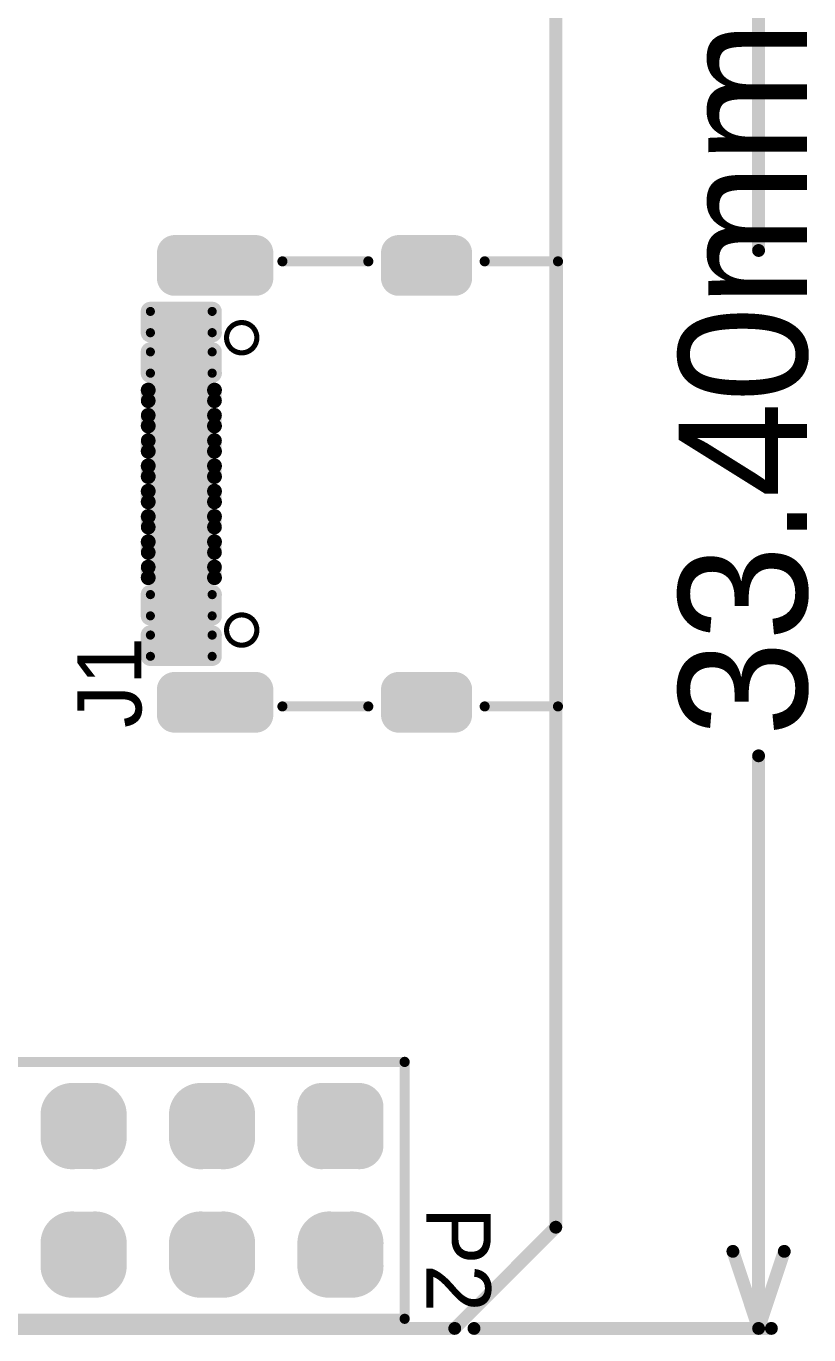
# Model space of a CAD drawing. Extents: x 4.92 to 7.06, y 1.62 to 3.45.
# Drawn here: x 6.455 to 7.065, y 1.688 to 2.706 of the extents above; entities that cross this region are included whole.
import ezdxf

# ---------------------------------------------------------------- set-up
doc = ezdxf.new("R2010")
doc.units = 0
doc.layers.get('0').update_dxf_attribs({"linetype": 'CONTINUOUS'})
for name, color, linetype in [('BOTTOMLAYER', 5, 'CONTINUOUS'), ('BOTTOMSOLDER', 6, 'CONTINUOUS'), ('KEEPOUTLAYER', 6, 'CONTINUOUS'), ('MECHANICAL15', 56, 'CONTINUOUS'), ('MULTILAYER', 9, 'CONTINUOUS'), ('TOPLAYER', 1, 'CONTINUOUS'), ('TOPOVERLAY', 2, 'CONTINUOUS'), ('TOPPASTE', 8, 'CONTINUOUS'), ('TOPSOLDER', 216, 'CONTINUOUS')]:
    doc.layers.add(name, color=color, linetype=linetype)

# ---------------------------------------------------------------- blocks, each defined once
blk = doc.blocks.new('HDR2X13_2')
at = {"layer": 'BOTTOMLAYER'}
for points, const_width in [([(-0.0192, 0.1089, 1), (0.0015, 0.1089, 1)], 0.0207), ([(-0.0015, 0.1089, 1), (0.0192, 0.1089, 1)], 0.0207), ([(0.0808, 0.1089, 1), (0.1015, 0.1089, 1)], 0.0207), ([(0.0985, 0.1089, 1), (0.1192, 0.1089, 1)], 0.0207), ([(0.1808, 0.1089, 1), (0.2015, 0.1089, 1)], 0.0207), ([(0.1985, 0.1089, 1), (0.2192, 0.1089, 1)], 0.0207), ([(-0.0192, 0.0911, 1), (0.0015, 0.0911, 1)], 0.0207), ([(-0.0015, 0.0911, 1), (0.0192, 0.0911, 1)], 0.0207), ([(0.0808, 0.0911, 1), (0.1015, 0.0911, 1)], 0.0207), ([(0.0985, 0.0911, 1), (0.1192, 0.0911, 1)], 0.0207), ([(0.1808, 0.0911, 1), (0.2015, 0.0911, 1)], 0.0207), ([(0.1985, 0.0911, 1), (0.2192, 0.0911, 1)], 0.0207), ([(-0.0221, 0.0148, 1), (-0.0074, 0.0148, 1)], 0.0148), ([(0.0074, 0.0148, 1), (0.0221, 0.0148, 1)], 0.0148), ([(0.0808, 0.0089, 1), (0.1015, 0.0089, 1)], 0.0207), ([(0.0985, 0.0089, 1), (0.1192, 0.0089, 1)], 0.0207), ([(0.1808, 0.0089, 1), (0.2015, 0.0089, 1)], 0.0207), ([(0.1985, 0.0089, 1), (0.2192, 0.0089, 1)], 0.0207), ([(0.0808, -0.0089, 1), (0.1015, -0.0089, 1)], 0.0207), ([(0.0985, -0.0089, 1), (0.1192, -0.0089, 1)], 0.0207), ([(0.1808, -0.0089, 1), (0.2015, -0.0089, 1)], 0.0207), ([(0.1985, -0.0089, 1), (0.2192, -0.0089, 1)], 0.0207), ([(-0.0221, -0.0148, 1), (-0.0074, -0.0148, 1)], 0.0148), ([(0.0074, -0.0148, 1), (0.0221, -0.0148, 1)], 0.0148)]:
    blk.add_lwpolyline(points, format="xyb", close=True, dxfattribs=dict(at, const_width=const_width))
for points in [[(-0.0089, 0.0705), (0.0089, 0.0705), (-0.0089, 0.1295), (0.0089, 0.1295)], [(0.0911, 0.0705), (0.1089, 0.0705), (0.0911, 0.1295), (0.1089, 0.1295)], [(0.1911, 0.0705), (0.2089, 0.0705), (0.1911, 0.1295), (0.2089, 0.1295)], [(-0.0295, 0.0911), (0.0295, 0.0911), (-0.0295, 0.1089), (0.0295, 0.1089)], [(0.0705, 0.0911), (0.1295, 0.0911), (0.0705, 0.1089), (0.1295, 0.1089)], [(0.1705, 0.0911), (0.2295, 0.0911), (0.1705, 0.1089), (0.2295, 0.1089)], [(-0.0148, -0.0295), (0.0148, -0.0295), (-0.0148, 0.0295), (0.0148, 0.0295)], [(0.0911, -0.0295), (0.1089, -0.0295), (0.0911, 0.0295), (0.1089, 0.0295)], [(0.1911, -0.0295), (0.2089, -0.0295), (0.1911, 0.0295), (0.2089, 0.0295)], [(-0.0295, -0.0148), (0.0295, -0.0148), (-0.0295, 0.0148), (0.0295, 0.0148)], [(0.0705, -0.0089), (0.1295, -0.0089), (0.0705, 0.0089), (0.1295, 0.0089)], [(0.1705, -0.0089), (0.2295, -0.0089), (0.1705, 0.0089), (0.2295, 0.0089)]]:
    blk.add_solid(points, dxfattribs=at)
at = {"layer": 'BOTTOMSOLDER'}
for points, const_width in [([(-0.0212, 0.1089, 1), (0.0035, 0.1089, 1)], 0.0247), ([(-0.0035, 0.1089, 1), (0.0212, 0.1089, 1)], 0.0247), ([(0.0788, 0.1089, 1), (0.1035, 0.1089, 1)], 0.0247), ([(0.0965, 0.1089, 1), (0.1212, 0.1089, 1)], 0.0247), ([(0.1788, 0.1089, 1), (0.2035, 0.1089, 1)], 0.0247), ([(0.1965, 0.1089, 1), (0.2212, 0.1089, 1)], 0.0247), ([(-0.0212, 0.0911, 1), (0.0035, 0.0911, 1)], 0.0247), ([(-0.0035, 0.0911, 1), (0.0212, 0.0911, 1)], 0.0247), ([(0.0788, 0.0911, 1), (0.1035, 0.0911, 1)], 0.0247), ([(0.0965, 0.0911, 1), (0.1212, 0.0911, 1)], 0.0247), ([(0.1788, 0.0911, 1), (0.2035, 0.0911, 1)], 0.0247), ([(0.1965, 0.0911, 1), (0.2212, 0.0911, 1)], 0.0247), ([(-0.0241, 0.0148, 1), (-0.0054, 0.0148, 1)], 0.0188), ([(0.0054, 0.0148, 1), (0.0241, 0.0148, 1)], 0.0188), ([(0.0788, 0.0089, 1), (0.1035, 0.0089, 1)], 0.0247), ([(0.0965, 0.0089, 1), (0.1212, 0.0089, 1)], 0.0247), ([(0.1788, 0.0089, 1), (0.2035, 0.0089, 1)], 0.0247), ([(0.1965, 0.0089, 1), (0.2212, 0.0089, 1)], 0.0247), ([(0.0788, -0.0089, 1), (0.1035, -0.0089, 1)], 0.0247), ([(0.0965, -0.0089, 1), (0.1212, -0.0089, 1)], 0.0247), ([(0.1788, -0.0089, 1), (0.2035, -0.0089, 1)], 0.0247), ([(0.1965, -0.0089, 1), (0.2212, -0.0089, 1)], 0.0247), ([(-0.0241, -0.0148, 1), (-0.0054, -0.0148, 1)], 0.0188), ([(0.0054, -0.0148, 1), (0.0241, -0.0148, 1)], 0.0188)]:
    blk.add_lwpolyline(points, format="xyb", close=True, dxfattribs=dict(at, const_width=const_width))
for points in [[(-0.0089, 0.0665), (0.0089, 0.0665), (-0.0089, 0.1335), (0.0089, 0.1335)], [(0.0911, 0.0665), (0.1089, 0.0665), (0.0911, 0.1335), (0.1089, 0.1335)], [(0.1911, 0.0665), (0.2089, 0.0665), (0.1911, 0.1335), (0.2089, 0.1335)], [(-0.0335, 0.0911), (0.0335, 0.0911), (-0.0335, 0.1089), (0.0335, 0.1089)], [(0.0665, 0.0911), (0.1335, 0.0911), (0.0665, 0.1089), (0.1335, 0.1089)], [(0.1665, 0.0911), (0.2335, 0.0911), (0.1665, 0.1089), (0.2335, 0.1089)], [(-0.0148, -0.0335), (0.0148, -0.0335), (-0.0148, 0.0335), (0.0148, 0.0335)], [(0.0911, -0.0335), (0.1089, -0.0335), (0.0911, 0.0335), (0.1089, 0.0335)], [(0.1911, -0.0335), (0.2089, -0.0335), (0.1911, 0.0335), (0.2089, 0.0335)], [(-0.0335, -0.0148), (0.0335, -0.0148), (-0.0335, 0.0148), (0.0335, 0.0148)], [(0.0665, -0.0089), (0.1335, -0.0089), (0.0665, 0.0089), (0.1335, 0.0089)], [(0.1665, -0.0089), (0.2335, -0.0089), (0.1665, 0.0089), (0.2335, 0.0089)]]:
    blk.add_solid(points, dxfattribs=at)
at = {"layer": 'MULTILAYER'}
for points, const_width in [([(-0.0192, 0.1089, 1), (0.0015, 0.1089, 1)], 0.0207), ([(-0.0015, 0.1089, 1), (0.0192, 0.1089, 1)], 0.0207), ([(0.0808, 0.1089, 1), (0.1015, 0.1089, 1)], 0.0207), ([(0.0985, 0.1089, 1), (0.1192, 0.1089, 1)], 0.0207), ([(0.1808, 0.1089, 1), (0.2015, 0.1089, 1)], 0.0207), ([(0.1985, 0.1089, 1), (0.2192, 0.1089, 1)], 0.0207), ([(-0.0192, 0.0911, 1), (0.0015, 0.0911, 1)], 0.0207), ([(-0.0015, 0.0911, 1), (0.0192, 0.0911, 1)], 0.0207), ([(0.0808, 0.0911, 1), (0.1015, 0.0911, 1)], 0.0207), ([(0.0985, 0.0911, 1), (0.1192, 0.0911, 1)], 0.0207), ([(0.1808, 0.0911, 1), (0.2015, 0.0911, 1)], 0.0207), ([(0.1985, 0.0911, 1), (0.2192, 0.0911, 1)], 0.0207), ([(-0.0221, 0.0148, 1), (-0.0074, 0.0148, 1)], 0.0148), ([(0.0074, 0.0148, 1), (0.0221, 0.0148, 1)], 0.0148), ([(0.0808, 0.0089, 1), (0.1015, 0.0089, 1)], 0.0207), ([(0.0985, 0.0089, 1), (0.1192, 0.0089, 1)], 0.0207), ([(0.1808, 0.0089, 1), (0.2015, 0.0089, 1)], 0.0207), ([(0.1985, 0.0089, 1), (0.2192, 0.0089, 1)], 0.0207), ([(0.0808, -0.0089, 1), (0.1015, -0.0089, 1)], 0.0207), ([(0.0985, -0.0089, 1), (0.1192, -0.0089, 1)], 0.0207), ([(0.1808, -0.0089, 1), (0.2015, -0.0089, 1)], 0.0207), ([(0.1985, -0.0089, 1), (0.2192, -0.0089, 1)], 0.0207), ([(-0.0221, -0.0148, 1), (-0.0074, -0.0148, 1)], 0.0148), ([(0.0074, -0.0148, 1), (0.0221, -0.0148, 1)], 0.0148)]:
    blk.add_lwpolyline(points, format="xyb", close=True, dxfattribs=dict(at, const_width=const_width))
for points in [[(-0.0089, 0.0705), (0.0089, 0.0705), (-0.0089, 0.1295), (0.0089, 0.1295)], [(0.0911, 0.0705), (0.1089, 0.0705), (0.0911, 0.1295), (0.1089, 0.1295)], [(0.1911, 0.0705), (0.2089, 0.0705), (0.1911, 0.1295), (0.2089, 0.1295)], [(-0.0295, 0.0911), (0.0295, 0.0911), (-0.0295, 0.1089), (0.0295, 0.1089)], [(0.0705, 0.0911), (0.1295, 0.0911), (0.0705, 0.1089), (0.1295, 0.1089)], [(0.1705, 0.0911), (0.2295, 0.0911), (0.1705, 0.1089), (0.2295, 0.1089)], [(-0.0148, -0.0295), (0.0148, -0.0295), (-0.0148, 0.0295), (0.0148, 0.0295)], [(0.0911, -0.0295), (0.1089, -0.0295), (0.0911, 0.0295), (0.1089, 0.0295)], [(0.1911, -0.0295), (0.2089, -0.0295), (0.1911, 0.0295), (0.2089, 0.0295)], [(-0.0295, -0.0148), (0.0295, -0.0148), (-0.0295, 0.0148), (0.0295, 0.0148)], [(0.0705, -0.0089), (0.1295, -0.0089), (0.0705, 0.0089), (0.1295, 0.0089)], [(0.1705, -0.0089), (0.2295, -0.0089), (0.1705, 0.0089), (0.2295, 0.0089)]]:
    blk.add_solid(points, dxfattribs=at)
at = {"layer": 'TOPLAYER'}
for points, const_width in [([(-0.0192, 0.1089, 1), (0.0015, 0.1089, 1)], 0.0207), ([(-0.0015, 0.1089, 1), (0.0192, 0.1089, 1)], 0.0207), ([(0.0808, 0.1089, 1), (0.1015, 0.1089, 1)], 0.0207), ([(0.0985, 0.1089, 1), (0.1192, 0.1089, 1)], 0.0207), ([(0.1808, 0.1089, 1), (0.2015, 0.1089, 1)], 0.0207), ([(0.1985, 0.1089, 1), (0.2192, 0.1089, 1)], 0.0207), ([(-0.0192, 0.0911, 1), (0.0015, 0.0911, 1)], 0.0207), ([(-0.0015, 0.0911, 1), (0.0192, 0.0911, 1)], 0.0207), ([(0.0808, 0.0911, 1), (0.1015, 0.0911, 1)], 0.0207), ([(0.0985, 0.0911, 1), (0.1192, 0.0911, 1)], 0.0207), ([(0.1808, 0.0911, 1), (0.2015, 0.0911, 1)], 0.0207), ([(0.1985, 0.0911, 1), (0.2192, 0.0911, 1)], 0.0207), ([(-0.0221, 0.0148, 1), (-0.0074, 0.0148, 1)], 0.0148), ([(0.0074, 0.0148, 1), (0.0221, 0.0148, 1)], 0.0148), ([(0.0808, 0.0089, 1), (0.1015, 0.0089, 1)], 0.0207), ([(0.0985, 0.0089, 1), (0.1192, 0.0089, 1)], 0.0207), ([(0.1808, 0.0089, 1), (0.2015, 0.0089, 1)], 0.0207), ([(0.1985, 0.0089, 1), (0.2192, 0.0089, 1)], 0.0207), ([(0.0808, -0.0089, 1), (0.1015, -0.0089, 1)], 0.0207), ([(0.0985, -0.0089, 1), (0.1192, -0.0089, 1)], 0.0207), ([(0.1808, -0.0089, 1), (0.2015, -0.0089, 1)], 0.0207), ([(0.1985, -0.0089, 1), (0.2192, -0.0089, 1)], 0.0207), ([(-0.0221, -0.0148, 1), (-0.0074, -0.0148, 1)], 0.0148), ([(0.0074, -0.0148, 1), (0.0221, -0.0148, 1)], 0.0148)]:
    blk.add_lwpolyline(points, format="xyb", close=True, dxfattribs=dict(at, const_width=const_width))
for points in [[(-0.0089, 0.0705), (0.0089, 0.0705), (-0.0089, 0.1295), (0.0089, 0.1295)], [(0.0911, 0.0705), (0.1089, 0.0705), (0.0911, 0.1295), (0.1089, 0.1295)], [(0.1911, 0.0705), (0.2089, 0.0705), (0.1911, 0.1295), (0.2089, 0.1295)], [(-0.0295, 0.0911), (0.0295, 0.0911), (-0.0295, 0.1089), (0.0295, 0.1089)], [(0.0705, 0.0911), (0.1295, 0.0911), (0.0705, 0.1089), (0.1295, 0.1089)], [(0.1705, 0.0911), (0.2295, 0.0911), (0.1705, 0.1089), (0.2295, 0.1089)], [(-0.0148, -0.0295), (0.0148, -0.0295), (-0.0148, 0.0295), (0.0148, 0.0295)], [(0.0911, -0.0295), (0.1089, -0.0295), (0.0911, 0.0295), (0.1089, 0.0295)], [(0.1911, -0.0295), (0.2089, -0.0295), (0.1911, 0.0295), (0.2089, 0.0295)], [(-0.0295, -0.0148), (0.0295, -0.0148), (-0.0295, 0.0148), (0.0295, 0.0148)], [(0.0705, -0.0089), (0.1295, -0.0089), (0.0705, 0.0089), (0.1295, 0.0089)], [(0.1705, -0.0089), (0.2295, -0.0089), (0.1705, 0.0089), (0.2295, 0.0089)]]:
    blk.add_solid(points, dxfattribs=at)
at = {"layer": 'TOPOVERLAY', "const_width": 0.00787}
for points in [[(-0.05, 0.15), (-0.05, -0.05)], [(1.25, 0.15), (-0.05, 0.15)], [(1.25, -0.05), (-0.05, -0.05)]]:
    blk.add_lwpolyline(points, dxfattribs=at)
at = {"layer": 'TOPOVERLAY', "const_width": 0.00394}
for points in [[(-0.052, 0.15, 1), (-0.048, 0.15, 1)], [(-0.052, 0.15, 1), (-0.048, 0.15, 1)], [(-0.052, -0.05, 1), (-0.048, -0.05, 1)], [(-0.052, -0.05, 1), (-0.048, -0.05, 1)]]:
    blk.add_lwpolyline(points, format="xyb", close=True, dxfattribs=at)
at = {"layer": 'TOPSOLDER'}
for points, const_width in [([(-0.0212, 0.1089, 1), (0.0035, 0.1089, 1)], 0.0247), ([(-0.0035, 0.1089, 1), (0.0212, 0.1089, 1)], 0.0247), ([(0.0788, 0.1089, 1), (0.1035, 0.1089, 1)], 0.0247), ([(0.0965, 0.1089, 1), (0.1212, 0.1089, 1)], 0.0247), ([(0.1788, 0.1089, 1), (0.2035, 0.1089, 1)], 0.0247), ([(0.1965, 0.1089, 1), (0.2212, 0.1089, 1)], 0.0247), ([(-0.0212, 0.0911, 1), (0.0035, 0.0911, 1)], 0.0247), ([(-0.0035, 0.0911, 1), (0.0212, 0.0911, 1)], 0.0247), ([(0.0788, 0.0911, 1), (0.1035, 0.0911, 1)], 0.0247), ([(0.0965, 0.0911, 1), (0.1212, 0.0911, 1)], 0.0247), ([(0.1788, 0.0911, 1), (0.2035, 0.0911, 1)], 0.0247), ([(0.1965, 0.0911, 1), (0.2212, 0.0911, 1)], 0.0247), ([(-0.0241, 0.0148, 1), (-0.0054, 0.0148, 1)], 0.0188), ([(0.0054, 0.0148, 1), (0.0241, 0.0148, 1)], 0.0188), ([(0.0788, 0.0089, 1), (0.1035, 0.0089, 1)], 0.0247), ([(0.0965, 0.0089, 1), (0.1212, 0.0089, 1)], 0.0247), ([(0.1788, 0.0089, 1), (0.2035, 0.0089, 1)], 0.0247), ([(0.1965, 0.0089, 1), (0.2212, 0.0089, 1)], 0.0247), ([(0.0788, -0.0089, 1), (0.1035, -0.0089, 1)], 0.0247), ([(0.0965, -0.0089, 1), (0.1212, -0.0089, 1)], 0.0247), ([(0.1788, -0.0089, 1), (0.2035, -0.0089, 1)], 0.0247), ([(0.1965, -0.0089, 1), (0.2212, -0.0089, 1)], 0.0247), ([(-0.0241, -0.0148, 1), (-0.0054, -0.0148, 1)], 0.0188), ([(0.0054, -0.0148, 1), (0.0241, -0.0148, 1)], 0.0188)]:
    blk.add_lwpolyline(points, format="xyb", close=True, dxfattribs=dict(at, const_width=const_width))
for points in [[(-0.0089, 0.0665), (0.0089, 0.0665), (-0.0089, 0.1335), (0.0089, 0.1335)], [(0.0911, 0.0665), (0.1089, 0.0665), (0.0911, 0.1335), (0.1089, 0.1335)], [(0.1911, 0.0665), (0.2089, 0.0665), (0.1911, 0.1335), (0.2089, 0.1335)], [(-0.0335, 0.0911), (0.0335, 0.0911), (-0.0335, 0.1089), (0.0335, 0.1089)], [(0.0665, 0.0911), (0.1335, 0.0911), (0.0665, 0.1089), (0.1335, 0.1089)], [(0.1665, 0.0911), (0.2335, 0.0911), (0.1665, 0.1089), (0.2335, 0.1089)], [(-0.0148, -0.0335), (0.0148, -0.0335), (-0.0148, 0.0335), (0.0148, 0.0335)], [(0.0911, -0.0335), (0.1089, -0.0335), (0.0911, 0.0335), (0.1089, 0.0335)], [(0.1911, -0.0335), (0.2089, -0.0335), (0.1911, 0.0335), (0.2089, 0.0335)], [(-0.0335, -0.0148), (0.0335, -0.0148), (-0.0335, 0.0148), (0.0335, 0.0148)], [(0.0665, -0.0089), (0.1335, -0.0089), (0.0665, 0.0089), (0.1335, 0.0089)], [(0.1665, -0.0089), (0.2335, -0.0089), (0.1665, 0.0089), (0.2335, 0.0089)]]:
    blk.add_solid(points, dxfattribs=at)
blk = doc.blocks.new('TYPE_CF_16P_RAT_L7_5W_4')
at = {"layer": 'BOTTOMLAYER', "const_width": 0.00984}
for points in [[(-0.1848, 0.0091, 1), (-0.175, 0.0091, 1)], [(-0.1652, 0.0091, 1), (-0.1553, 0.0091, 1)], [(0.1553, 0.0091, 1), (0.1652, 0.0091, 1)], [(0.175, 0.0091, 1), (0.1848, 0.0091, 1)], [(-0.1848, -0.0539, 1), (-0.175, -0.0539, 1)], [(-0.1652, -0.0539, 1), (-0.1553, -0.0539, 1)], [(0.1553, -0.0539, 1), (0.1652, -0.0539, 1)], [(0.175, -0.0539, 1), (0.1848, -0.0539, 1)], [(-0.1848, -0.1654, 1), (-0.175, -0.1654, 1)], [(-0.1652, -0.1654, 1), (-0.1553, -0.1654, 1)], [(0.1553, -0.1654, 1), (0.1652, -0.1654, 1)], [(0.175, -0.1654, 1), (0.1848, -0.1654, 1)], [(-0.1848, -0.2087, 1), (-0.175, -0.2087, 1)], [(-0.1652, -0.2087, 1), (-0.1553, -0.2087, 1)], [(0.1553, -0.2087, 1), (0.1652, -0.2087, 1)], [(0.175, -0.2087, 1), (0.1848, -0.2087, 1)]]:
    blk.add_lwpolyline(points, format="xyb", close=True, dxfattribs=at)
at = {"layer": 'BOTTOMLAYER'}
for points in [[(-0.1602, -0.0638), (-0.1602, 0.0189), (-0.1799, -0.0638), (-0.1799, 0.0189)], [(0.1799, -0.0638), (0.1799, 0.0189), (0.1602, -0.0638), (0.1602, 0.0189)], [(-0.1504, -0.0539), (-0.1504, 0.0091), (-0.1898, -0.0539), (-0.1898, 0.0091)], [(0.1898, -0.0539), (0.1898, 0.0091), (0.1504, -0.0539), (0.1504, 0.0091)], [(-0.1602, -0.2185), (-0.1602, -0.1555), (-0.1799, -0.2185), (-0.1799, -0.1555)], [(0.1799, -0.2185), (0.1799, -0.1555), (0.1602, -0.2185), (0.1602, -0.1555)], [(-0.1504, -0.2087), (-0.1504, -0.1654), (-0.1898, -0.2087), (-0.1898, -0.1654)], [(0.1898, -0.2087), (0.1898, -0.1654), (0.1504, -0.2087), (0.1504, -0.1654)]]:
    blk.add_solid(points, dxfattribs=at)
at = {"layer": 'BOTTOMSOLDER', "const_width": 0.0138}
for points in [[(-0.1868, 0.0091, 1), (-0.173, 0.0091, 1)], [(-0.1672, 0.0091, 1), (-0.1533, 0.0091, 1)], [(0.1533, 0.0091, 1), (0.1672, 0.0091, 1)], [(0.173, 0.0091, 1), (0.1868, 0.0091, 1)], [(-0.1868, -0.0539, 1), (-0.173, -0.0539, 1)], [(-0.1672, -0.0539, 1), (-0.1533, -0.0539, 1)], [(0.1533, -0.0539, 1), (0.1672, -0.0539, 1)], [(0.173, -0.0539, 1), (0.1868, -0.0539, 1)], [(-0.1868, -0.1654, 1), (-0.173, -0.1654, 1)], [(-0.1672, -0.1654, 1), (-0.1533, -0.1654, 1)], [(0.1533, -0.1654, 1), (0.1672, -0.1654, 1)], [(0.173, -0.1654, 1), (0.1868, -0.1654, 1)], [(-0.1868, -0.2087, 1), (-0.173, -0.2087, 1)], [(-0.1672, -0.2087, 1), (-0.1533, -0.2087, 1)], [(0.1533, -0.2087, 1), (0.1672, -0.2087, 1)], [(0.173, -0.2087, 1), (0.1868, -0.2087, 1)]]:
    blk.add_lwpolyline(points, format="xyb", close=True, dxfattribs=at)
at = {"layer": 'BOTTOMSOLDER'}
for points in [[(-0.1602, -0.0678), (-0.1602, 0.0229), (-0.1799, -0.0678), (-0.1799, 0.0229)], [(0.1799, -0.0678), (0.1799, 0.0229), (0.1602, -0.0678), (0.1602, 0.0229)], [(-0.1464, -0.0539), (-0.1464, 0.0091), (-0.1938, -0.0539), (-0.1938, 0.0091)], [(0.1938, -0.0539), (0.1938, 0.0091), (0.1464, -0.0539), (0.1464, 0.0091)], [(-0.1602, -0.2225), (-0.1602, -0.1515), (-0.1799, -0.2225), (-0.1799, -0.1515)], [(0.1799, -0.2225), (0.1799, -0.1515), (0.1602, -0.2225), (0.1602, -0.1515)], [(-0.1464, -0.2087), (-0.1464, -0.1654), (-0.1938, -0.2087), (-0.1938, -0.1654)], [(0.1938, -0.2087), (0.1938, -0.1654), (0.1464, -0.2087), (0.1464, -0.1654)]]:
    blk.add_solid(points, dxfattribs=at)
at = {"layer": 'KEEPOUTLAYER'}
for points, const_width in [([(-0.102, -0.0431, 1), (-0.1256, -0.0431, 1)], 0.004), ([(0.1256, -0.0431, 1), (0.102, -0.0431, 1)], 0.004), ([(-0.1266, -0.0431, 1), (-0.1246, -0.0431, 1)], 0.002), ([(-0.103, -0.0431, 1), (-0.101, -0.0431, 1)], 0.002), ([(0.101, -0.0431, 1), (0.103, -0.0431, 1)], 0.002), ([(0.1246, -0.0431, 1), (0.1266, -0.0431, 1)], 0.002)]:
    blk.add_lwpolyline(points, format="xyb", close=True, dxfattribs=dict(at, const_width=const_width))
at = {"layer": 'MULTILAYER', "const_width": 0.00984}
for points in [[(-0.1848, 0.0091, 1), (-0.175, 0.0091, 1)], [(-0.1652, 0.0091, 1), (-0.1553, 0.0091, 1)], [(0.1553, 0.0091, 1), (0.1652, 0.0091, 1)], [(0.175, 0.0091, 1), (0.1848, 0.0091, 1)], [(-0.1848, -0.0539, 1), (-0.175, -0.0539, 1)], [(-0.1652, -0.0539, 1), (-0.1553, -0.0539, 1)], [(0.1553, -0.0539, 1), (0.1652, -0.0539, 1)], [(0.175, -0.0539, 1), (0.1848, -0.0539, 1)], [(-0.1848, -0.1654, 1), (-0.175, -0.1654, 1)], [(-0.1652, -0.1654, 1), (-0.1553, -0.1654, 1)], [(0.1553, -0.1654, 1), (0.1652, -0.1654, 1)], [(0.175, -0.1654, 1), (0.1848, -0.1654, 1)], [(-0.1848, -0.2087, 1), (-0.175, -0.2087, 1)], [(-0.1652, -0.2087, 1), (-0.1553, -0.2087, 1)], [(0.1553, -0.2087, 1), (0.1652, -0.2087, 1)], [(0.175, -0.2087, 1), (0.1848, -0.2087, 1)]]:
    blk.add_lwpolyline(points, format="xyb", close=True, dxfattribs=at)
at = {"layer": 'MULTILAYER'}
for points in [[(-0.1602, -0.0638), (-0.1602, 0.0189), (-0.1799, -0.0638), (-0.1799, 0.0189)], [(0.1799, -0.0638), (0.1799, 0.0189), (0.1602, -0.0638), (0.1602, 0.0189)], [(-0.1504, -0.0539), (-0.1504, 0.0091), (-0.1898, -0.0539), (-0.1898, 0.0091)], [(0.1898, -0.0539), (0.1898, 0.0091), (0.1504, -0.0539), (0.1504, 0.0091)], [(-0.1602, -0.2185), (-0.1602, -0.1555), (-0.1799, -0.2185), (-0.1799, -0.1555)], [(0.1799, -0.2185), (0.1799, -0.1555), (0.1602, -0.2185), (0.1602, -0.1555)], [(-0.1504, -0.2087), (-0.1504, -0.1654), (-0.1898, -0.2087), (-0.1898, -0.1654)], [(0.1898, -0.2087), (0.1898, -0.1654), (0.1504, -0.2087), (0.1504, -0.1654)]]:
    blk.add_solid(points, dxfattribs=at)
at = {"layer": 'TOPLAYER'}
for points, const_width in [([(-0.136, 0.028, 1), (-0.1325, 0.028, 1)], 0.00354), ([(-0.1195, 0.028, 1), (-0.1159, 0.028, 1)], 0.00354), ([(-0.1045, 0.028, 1), (-0.101, 0.028, 1)], 0.00354), ([(-0.088, 0.028, 1), (-0.0844, 0.028, 1)], 0.00354), ([(-0.0739, 0.0297, 1), (-0.0721, 0.0297, 1)], 0.00177), ([(-0.0656, 0.0297, 1), (-0.0639, 0.0297, 1)], 0.00177), ([(-0.0542, 0.0297, 1), (-0.0525, 0.0297, 1)], 0.00177), ([(-0.046, 0.0297, 1), (-0.0442, 0.0297, 1)], 0.00177), ([(-0.0345, 0.0297, 1), (-0.0328, 0.0297, 1)], 0.00177), ([(-0.0263, 0.0297, 1), (-0.0245, 0.0297, 1)], 0.00177), ([(-0.0149, 0.0297, 1), (-0.0131, 0.0297, 1)], 0.00177), ([(-0.0066, 0.0297, 1), (-0.0048, 0.0297, 1)], 0.00177), ([(0.0048, 0.0297, 1), (0.0066, 0.0297, 1)], 0.00177), ([(0.0131, 0.0297, 1), (0.0149, 0.0297, 1)], 0.00177), ([(0.0245, 0.0297, 1), (0.0263, 0.0297, 1)], 0.00177), ([(0.0328, 0.0297, 1), (0.0345, 0.0297, 1)], 0.00177), ([(0.0442, 0.0297, 1), (0.046, 0.0297, 1)], 0.00177), ([(0.0525, 0.0297, 1), (0.0542, 0.0297, 1)], 0.00177), ([(0.0639, 0.0297, 1), (0.0656, 0.0297, 1)], 0.00177), ([(0.0721, 0.0297, 1), (0.0739, 0.0297, 1)], 0.00177), ([(0.0844, 0.028, 1), (0.088, 0.028, 1)], 0.00354), ([(0.101, 0.028, 1), (0.1045, 0.028, 1)], 0.00354), ([(0.1159, 0.028, 1), (0.1195, 0.028, 1)], 0.00354), ([(0.1325, 0.028, 1), (0.136, 0.028, 1)], 0.00354), ([(-0.1848, 0.0091, 1), (-0.175, 0.0091, 1)], 0.00984), ([(-0.1652, 0.0091, 1), (-0.1553, 0.0091, 1)], 0.00984), ([(0.1553, 0.0091, 1), (0.1652, 0.0091, 1)], 0.00984), ([(0.175, 0.0091, 1), (0.1848, 0.0091, 1)], 0.00984), ([(-0.136, -0.0201, 1), (-0.1325, -0.0201, 1)], 0.00354), ([(-0.1195, -0.0201, 1), (-0.1159, -0.0201, 1)], 0.00354), ([(-0.1045, -0.0201, 1), (-0.101, -0.0201, 1)], 0.00354), ([(-0.088, -0.0201, 1), (-0.0844, -0.0201, 1)], 0.00354), ([(-0.0739, -0.0219, 1), (-0.0721, -0.0219, 1)], 0.00177), ([(-0.0656, -0.0219, 1), (-0.0639, -0.0219, 1)], 0.00177), ([(-0.0542, -0.0219, 1), (-0.0525, -0.0219, 1)], 0.00177), ([(-0.046, -0.0219, 1), (-0.0442, -0.0219, 1)], 0.00177), ([(-0.0345, -0.0219, 1), (-0.0328, -0.0219, 1)], 0.00177), ([(-0.0263, -0.0219, 1), (-0.0245, -0.0219, 1)], 0.00177), ([(-0.0149, -0.0219, 1), (-0.0131, -0.0219, 1)], 0.00177), ([(-0.0066, -0.0219, 1), (-0.0048, -0.0219, 1)], 0.00177), ([(0.0048, -0.0219, 1), (0.0066, -0.0219, 1)], 0.00177), ([(0.0131, -0.0219, 1), (0.0149, -0.0219, 1)], 0.00177), ([(0.0245, -0.0219, 1), (0.0263, -0.0219, 1)], 0.00177), ([(0.0328, -0.0219, 1), (0.0345, -0.0219, 1)], 0.00177), ([(0.0442, -0.0219, 1), (0.046, -0.0219, 1)], 0.00177), ([(0.0525, -0.0219, 1), (0.0542, -0.0219, 1)], 0.00177), ([(0.0639, -0.0219, 1), (0.0656, -0.0219, 1)], 0.00177), ([(0.0721, -0.0219, 1), (0.0739, -0.0219, 1)], 0.00177), ([(0.0844, -0.0201, 1), (0.088, -0.0201, 1)], 0.00354), ([(0.101, -0.0201, 1), (0.1045, -0.0201, 1)], 0.00354), ([(0.1159, -0.0201, 1), (0.1195, -0.0201, 1)], 0.00354), ([(0.1325, -0.0201, 1), (0.136, -0.0201, 1)], 0.00354), ([(-0.1848, -0.0539, 1), (-0.175, -0.0539, 1)], 0.00984), ([(-0.1652, -0.0539, 1), (-0.1553, -0.0539, 1)], 0.00984), ([(0.1553, -0.0539, 1), (0.1652, -0.0539, 1)], 0.00984), ([(0.175, -0.0539, 1), (0.1848, -0.0539, 1)], 0.00984), ([(-0.1848, -0.1654, 1), (-0.175, -0.1654, 1)], 0.00984), ([(-0.1652, -0.1654, 1), (-0.1553, -0.1654, 1)], 0.00984), ([(0.1553, -0.1654, 1), (0.1652, -0.1654, 1)], 0.00984), ([(0.175, -0.1654, 1), (0.1848, -0.1654, 1)], 0.00984), ([(-0.1848, -0.2087, 1), (-0.175, -0.2087, 1)], 0.00984), ([(-0.1652, -0.2087, 1), (-0.1553, -0.2087, 1)], 0.00984), ([(0.1553, -0.2087, 1), (0.1652, -0.2087, 1)], 0.00984), ([(0.175, -0.2087, 1), (0.1848, -0.2087, 1)], 0.00984)]:
    blk.add_lwpolyline(points, format="xyb", close=True, dxfattribs=dict(at, const_width=const_width))
for points in [[(-0.1343, -0.0236), (-0.1177, -0.0236), (-0.1343, 0.0315), (-0.1177, 0.0315)], [(-0.1028, -0.0236), (-0.0862, -0.0236), (-0.1028, 0.0315), (-0.0862, 0.0315)], [(-0.0648, 0.0315), (-0.073, 0.0315), (-0.0648, -0.0236), (-0.073, -0.0236)], [(-0.0451, 0.0315), (-0.0533, 0.0315), (-0.0451, -0.0236), (-0.0533, -0.0236)], [(-0.0254, 0.0315), (-0.0337, 0.0315), (-0.0254, -0.0236), (-0.0337, -0.0236)], [(-0.014, -0.0236), (-0.0057, -0.0236), (-0.014, 0.0315), (-0.0057, 0.0315)], [(0.0057, -0.0236), (0.014, -0.0236), (0.0057, 0.0315), (0.014, 0.0315)], [(0.0254, -0.0236), (0.0337, -0.0236), (0.0254, 0.0315), (0.0337, 0.0315)], [(0.0451, -0.0236), (0.0533, -0.0236), (0.0451, 0.0315), (0.0533, 0.0315)], [(0.0648, -0.0236), (0.073, -0.0236), (0.0648, 0.0315), (0.073, 0.0315)], [(0.1028, 0.0315), (0.0862, 0.0315), (0.1028, -0.0236), (0.0862, -0.0236)], [(0.1343, 0.0315), (0.1177, 0.0315), (0.1343, -0.0236), (0.1177, -0.0236)], [(-0.1378, -0.0201), (-0.1142, -0.0201), (-0.1378, 0.028), (-0.1142, 0.028)], [(-0.1063, -0.0201), (-0.0827, -0.0201), (-0.1063, 0.028), (-0.0827, 0.028)], [(-0.063, 0.0297), (-0.0748, 0.0297), (-0.063, -0.0219), (-0.0748, -0.0219)], [(-0.0433, 0.0297), (-0.0551, 0.0297), (-0.0433, -0.0219), (-0.0551, -0.0219)], [(-0.0236, 0.0297), (-0.0354, 0.0297), (-0.0236, -0.0219), (-0.0354, -0.0219)], [(-0.0157, -0.0219), (-0.0039, -0.0219), (-0.0157, 0.0297), (-0.0039, 0.0297)], [(0.0039, -0.0219), (0.0157, -0.0219), (0.0039, 0.0297), (0.0157, 0.0297)], [(0.0236, -0.0219), (0.0354, -0.0219), (0.0236, 0.0297), (0.0354, 0.0297)], [(0.0433, -0.0219), (0.0551, -0.0219), (0.0433, 0.0297), (0.0551, 0.0297)], [(0.063, -0.0219), (0.0748, -0.0219), (0.063, 0.0297), (0.0748, 0.0297)], [(0.1063, 0.028), (0.0827, 0.028), (0.1063, -0.0201), (0.0827, -0.0201)], [(0.1378, 0.028), (0.1142, 0.028), (0.1378, -0.0201), (0.1142, -0.0201)], [(-0.1602, -0.0638), (-0.1602, 0.0189), (-0.1799, -0.0638), (-0.1799, 0.0189)], [(0.1799, -0.0638), (0.1799, 0.0189), (0.1602, -0.0638), (0.1602, 0.0189)], [(-0.1504, -0.0539), (-0.1504, 0.0091), (-0.1898, -0.0539), (-0.1898, 0.0091)], [(0.1898, -0.0539), (0.1898, 0.0091), (0.1504, -0.0539), (0.1504, 0.0091)], [(-0.1602, -0.2185), (-0.1602, -0.1555), (-0.1799, -0.2185), (-0.1799, -0.1555)], [(0.1799, -0.2185), (0.1799, -0.1555), (0.1602, -0.2185), (0.1602, -0.1555)], [(-0.1504, -0.2087), (-0.1504, -0.1654), (-0.1898, -0.2087), (-0.1898, -0.1654)], [(0.1898, -0.2087), (0.1898, -0.1654), (0.1504, -0.2087), (0.1504, -0.1654)]]:
    blk.add_solid(points, dxfattribs=at)
at = {"layer": 'TOPOVERLAY', "const_width": 0.00787}
for points in [[(-0.1732, -0.0748), (-0.1732, -0.1417)], [(0.1732, -0.0748), (0.1732, -0.1417)], [(-0.1732, -0.2323), (-0.1732, -0.2894)], [(0.1732, -0.2323), (0.1732, -0.2894)], [(-0.1732, -0.2894), (0.1732, -0.2894)]]:
    blk.add_lwpolyline(points, dxfattribs=at)
at = {"layer": 'TOPOVERLAY', "const_width": 0.00394}
for points in [[(-0.1752, -0.0748, 1), (-0.1713, -0.0748, 1)], [(0.1713, -0.0748, 1), (0.1752, -0.0748, 1)], [(-0.1752, -0.1417, 1), (-0.1713, -0.1417, 1)], [(0.1713, -0.1417, 1), (0.1752, -0.1417, 1)], [(-0.1752, -0.2323, 1), (-0.1713, -0.2323, 1)], [(0.1713, -0.2323, 1), (0.1752, -0.2323, 1)], [(-0.1752, -0.2894, 1), (-0.1713, -0.2894, 1)], [(-0.1752, -0.2894, 1), (-0.1713, -0.2894, 1)], [(0.1713, -0.2894, 1), (0.1752, -0.2894, 1)], [(0.1713, -0.2894, 1), (0.1752, -0.2894, 1)]]:
    blk.add_lwpolyline(points, format="xyb", close=True, dxfattribs=at)
at = {"layer": 'TOPPASTE'}
for points, const_width in [([(-0.136, 0.028, 1), (-0.1325, 0.028, 1)], 0.00354), ([(-0.1195, 0.028, 1), (-0.1159, 0.028, 1)], 0.00354), ([(-0.1045, 0.028, 1), (-0.101, 0.028, 1)], 0.00354), ([(-0.088, 0.028, 1), (-0.0844, 0.028, 1)], 0.00354), ([(-0.0739, 0.0297, 1), (-0.0721, 0.0297, 1)], 0.00177), ([(-0.0656, 0.0297, 1), (-0.0639, 0.0297, 1)], 0.00177), ([(-0.0542, 0.0297, 1), (-0.0525, 0.0297, 1)], 0.00177), ([(-0.046, 0.0297, 1), (-0.0442, 0.0297, 1)], 0.00177), ([(-0.0345, 0.0297, 1), (-0.0328, 0.0297, 1)], 0.00177), ([(-0.0263, 0.0297, 1), (-0.0245, 0.0297, 1)], 0.00177), ([(-0.0149, 0.0297, 1), (-0.0131, 0.0297, 1)], 0.00177), ([(-0.0066, 0.0297, 1), (-0.0048, 0.0297, 1)], 0.00177), ([(0.0048, 0.0297, 1), (0.0066, 0.0297, 1)], 0.00177), ([(0.0131, 0.0297, 1), (0.0149, 0.0297, 1)], 0.00177), ([(0.0245, 0.0297, 1), (0.0263, 0.0297, 1)], 0.00177), ([(0.0328, 0.0297, 1), (0.0345, 0.0297, 1)], 0.00177), ([(0.0442, 0.0297, 1), (0.046, 0.0297, 1)], 0.00177), ([(0.0525, 0.0297, 1), (0.0542, 0.0297, 1)], 0.00177), ([(0.0639, 0.0297, 1), (0.0656, 0.0297, 1)], 0.00177), ([(0.0721, 0.0297, 1), (0.0739, 0.0297, 1)], 0.00177), ([(0.0844, 0.028, 1), (0.088, 0.028, 1)], 0.00354), ([(0.101, 0.028, 1), (0.1045, 0.028, 1)], 0.00354), ([(0.1159, 0.028, 1), (0.1195, 0.028, 1)], 0.00354), ([(0.1325, 0.028, 1), (0.136, 0.028, 1)], 0.00354), ([(-0.1839, 0.0091, 1), (-0.172, 0.0091, 1)], 0.0118), ([(-0.1681, 0.0091, 1), (-0.1563, 0.0091, 1)], 0.0118), ([(0.1563, 0.0091, 1), (0.1681, 0.0091, 1)], 0.0118), ([(0.172, 0.0091, 1), (0.1839, 0.0091, 1)], 0.0118), ([(-0.136, -0.0201, 1), (-0.1325, -0.0201, 1)], 0.00354), ([(-0.1195, -0.0201, 1), (-0.1159, -0.0201, 1)], 0.00354), ([(-0.1045, -0.0201, 1), (-0.101, -0.0201, 1)], 0.00354), ([(-0.088, -0.0201, 1), (-0.0844, -0.0201, 1)], 0.00354), ([(-0.0739, -0.0219, 1), (-0.0721, -0.0219, 1)], 0.00177), ([(-0.0656, -0.0219, 1), (-0.0639, -0.0219, 1)], 0.00177), ([(-0.0542, -0.0219, 1), (-0.0525, -0.0219, 1)], 0.00177), ([(-0.046, -0.0219, 1), (-0.0442, -0.0219, 1)], 0.00177), ([(-0.0345, -0.0219, 1), (-0.0328, -0.0219, 1)], 0.00177), ([(-0.0263, -0.0219, 1), (-0.0245, -0.0219, 1)], 0.00177), ([(-0.0149, -0.0219, 1), (-0.0131, -0.0219, 1)], 0.00177), ([(-0.0066, -0.0219, 1), (-0.0048, -0.0219, 1)], 0.00177), ([(0.0048, -0.0219, 1), (0.0066, -0.0219, 1)], 0.00177), ([(0.0131, -0.0219, 1), (0.0149, -0.0219, 1)], 0.00177), ([(0.0245, -0.0219, 1), (0.0263, -0.0219, 1)], 0.00177), ([(0.0328, -0.0219, 1), (0.0345, -0.0219, 1)], 0.00177), ([(0.0442, -0.0219, 1), (0.046, -0.0219, 1)], 0.00177), ([(0.0525, -0.0219, 1), (0.0542, -0.0219, 1)], 0.00177), ([(0.0639, -0.0219, 1), (0.0656, -0.0219, 1)], 0.00177), ([(0.0721, -0.0219, 1), (0.0739, -0.0219, 1)], 0.00177), ([(0.0844, -0.0201, 1), (0.088, -0.0201, 1)], 0.00354), ([(0.101, -0.0201, 1), (0.1045, -0.0201, 1)], 0.00354), ([(0.1159, -0.0201, 1), (0.1195, -0.0201, 1)], 0.00354), ([(0.1325, -0.0201, 1), (0.136, -0.0201, 1)], 0.00354), ([(-0.1839, -0.0539, 1), (-0.172, -0.0539, 1)], 0.0118), ([(-0.1681, -0.0539, 1), (-0.1563, -0.0539, 1)], 0.0118), ([(0.1563, -0.0539, 1), (0.1681, -0.0539, 1)], 0.0118), ([(0.172, -0.0539, 1), (0.1839, -0.0539, 1)], 0.0118), ([(-0.1848, -0.1654, 1), (-0.175, -0.1654, 1)], 0.00984), ([(-0.1652, -0.1654, 1), (-0.1553, -0.1654, 1)], 0.00984), ([(0.1553, -0.1654, 1), (0.1652, -0.1654, 1)], 0.00984), ([(0.175, -0.1654, 1), (0.1848, -0.1654, 1)], 0.00984), ([(-0.1848, -0.2087, 1), (-0.175, -0.2087, 1)], 0.00984), ([(-0.1652, -0.2087, 1), (-0.1553, -0.2087, 1)], 0.00984), ([(0.1553, -0.2087, 1), (0.1652, -0.2087, 1)], 0.00984), ([(0.175, -0.2087, 1), (0.1848, -0.2087, 1)], 0.00984)]:
    blk.add_lwpolyline(points, format="xyb", close=True, dxfattribs=dict(at, const_width=const_width))
for points in [[(-0.1343, -0.0236), (-0.1177, -0.0236), (-0.1343, 0.0315), (-0.1177, 0.0315)], [(-0.1028, -0.0236), (-0.0862, -0.0236), (-0.1028, 0.0315), (-0.0862, 0.0315)], [(-0.0648, 0.0315), (-0.073, 0.0315), (-0.0648, -0.0236), (-0.073, -0.0236)], [(-0.0451, 0.0315), (-0.0533, 0.0315), (-0.0451, -0.0236), (-0.0533, -0.0236)], [(-0.0254, 0.0315), (-0.0337, 0.0315), (-0.0254, -0.0236), (-0.0337, -0.0236)], [(-0.014, -0.0236), (-0.0057, -0.0236), (-0.014, 0.0315), (-0.0057, 0.0315)], [(0.0057, -0.0236), (0.014, -0.0236), (0.0057, 0.0315), (0.014, 0.0315)], [(0.0254, -0.0236), (0.0337, -0.0236), (0.0254, 0.0315), (0.0337, 0.0315)], [(0.0451, -0.0236), (0.0533, -0.0236), (0.0451, 0.0315), (0.0533, 0.0315)], [(0.0648, -0.0236), (0.073, -0.0236), (0.0648, 0.0315), (0.073, 0.0315)], [(0.1028, 0.0315), (0.0862, 0.0315), (0.1028, -0.0236), (0.0862, -0.0236)], [(0.1343, 0.0315), (0.1177, 0.0315), (0.1343, -0.0236), (0.1177, -0.0236)], [(-0.1622, -0.0657), (-0.1622, 0.0209), (-0.178, -0.0657), (-0.178, 0.0209)], [(-0.1378, -0.0201), (-0.1142, -0.0201), (-0.1378, 0.028), (-0.1142, 0.028)], [(-0.1063, -0.0201), (-0.0827, -0.0201), (-0.1063, 0.028), (-0.0827, 0.028)], [(-0.063, 0.0297), (-0.0748, 0.0297), (-0.063, -0.0219), (-0.0748, -0.0219)], [(-0.0433, 0.0297), (-0.0551, 0.0297), (-0.0433, -0.0219), (-0.0551, -0.0219)], [(-0.0236, 0.0297), (-0.0354, 0.0297), (-0.0236, -0.0219), (-0.0354, -0.0219)], [(-0.0157, -0.0219), (-0.0039, -0.0219), (-0.0157, 0.0297), (-0.0039, 0.0297)], [(0.0039, -0.0219), (0.0157, -0.0219), (0.0039, 0.0297), (0.0157, 0.0297)], [(0.0236, -0.0219), (0.0354, -0.0219), (0.0236, 0.0297), (0.0354, 0.0297)], [(0.0433, -0.0219), (0.0551, -0.0219), (0.0433, 0.0297), (0.0551, 0.0297)], [(0.063, -0.0219), (0.0748, -0.0219), (0.063, 0.0297), (0.0748, 0.0297)], [(0.1063, 0.028), (0.0827, 0.028), (0.1063, -0.0201), (0.0827, -0.0201)], [(0.1378, 0.028), (0.1142, 0.028), (0.1378, -0.0201), (0.1142, -0.0201)], [(0.178, -0.0657), (0.178, 0.0209), (0.1622, -0.0657), (0.1622, 0.0209)], [(-0.1504, -0.0539), (-0.1504, 0.0091), (-0.1898, -0.0539), (-0.1898, 0.0091)], [(0.1898, -0.0539), (0.1898, 0.0091), (0.1504, -0.0539), (0.1504, 0.0091)], [(-0.1602, -0.2185), (-0.1602, -0.1555), (-0.1799, -0.2185), (-0.1799, -0.1555)], [(0.1799, -0.2185), (0.1799, -0.1555), (0.1602, -0.2185), (0.1602, -0.1555)], [(-0.1504, -0.2087), (-0.1504, -0.1654), (-0.1898, -0.2087), (-0.1898, -0.1654)], [(0.1898, -0.2087), (0.1898, -0.1654), (0.1504, -0.2087), (0.1504, -0.1654)]]:
    blk.add_solid(points, dxfattribs=at)
at = {"layer": 'TOPSOLDER'}
for points, const_width in [([(-0.138, 0.028, 1), (-0.1305, 0.028, 1)], 0.00754), ([(-0.1215, 0.028, 1), (-0.1139, 0.028, 1)], 0.00754), ([(-0.1065, 0.028, 1), (-0.099, 0.028, 1)], 0.00754), ([(-0.09, 0.028, 1), (-0.0824, 0.028, 1)], 0.00754), ([(-0.0759, 0.0297, 1), (-0.0701, 0.0297, 1)], 0.00577), ([(-0.0676, 0.0297, 1), (-0.0619, 0.0297, 1)], 0.00577), ([(-0.0562, 0.0297, 1), (-0.0505, 0.0297, 1)], 0.00577), ([(-0.048, 0.0297, 1), (-0.0422, 0.0297, 1)], 0.00577), ([(-0.0365, 0.0297, 1), (-0.0308, 0.0297, 1)], 0.00577), ([(-0.0283, 0.0297, 1), (-0.0225, 0.0297, 1)], 0.00577), ([(-0.0169, 0.0297, 1), (-0.0111, 0.0297, 1)], 0.00577), ([(-0.0086, 0.0297, 1), (-0.0028, 0.0297, 1)], 0.00577), ([(0.0028, 0.0297, 1), (0.0086, 0.0297, 1)], 0.00577), ([(0.0111, 0.0297, 1), (0.0169, 0.0297, 1)], 0.00577), ([(0.0225, 0.0297, 1), (0.0283, 0.0297, 1)], 0.00577), ([(0.0308, 0.0297, 1), (0.0365, 0.0297, 1)], 0.00577), ([(0.0422, 0.0297, 1), (0.048, 0.0297, 1)], 0.00577), ([(0.0505, 0.0297, 1), (0.0562, 0.0297, 1)], 0.00577), ([(0.0619, 0.0297, 1), (0.0676, 0.0297, 1)], 0.00577), ([(0.0701, 0.0297, 1), (0.0759, 0.0297, 1)], 0.00577), ([(0.0824, 0.028, 1), (0.09, 0.028, 1)], 0.00754), ([(0.099, 0.028, 1), (0.1065, 0.028, 1)], 0.00754), ([(0.1139, 0.028, 1), (0.1215, 0.028, 1)], 0.00754), ([(0.1305, 0.028, 1), (0.138, 0.028, 1)], 0.00754), ([(-0.1868, 0.0091, 1), (-0.173, 0.0091, 1)], 0.0138), ([(-0.1672, 0.0091, 1), (-0.1533, 0.0091, 1)], 0.0138), ([(0.1533, 0.0091, 1), (0.1672, 0.0091, 1)], 0.0138), ([(0.173, 0.0091, 1), (0.1868, 0.0091, 1)], 0.0138), ([(-0.138, -0.0201, 1), (-0.1305, -0.0201, 1)], 0.00754), ([(-0.1215, -0.0201, 1), (-0.1139, -0.0201, 1)], 0.00754), ([(-0.1065, -0.0201, 1), (-0.099, -0.0201, 1)], 0.00754), ([(-0.09, -0.0201, 1), (-0.0824, -0.0201, 1)], 0.00754), ([(-0.0759, -0.0219, 1), (-0.0701, -0.0219, 1)], 0.00577), ([(-0.0676, -0.0219, 1), (-0.0619, -0.0219, 1)], 0.00577), ([(-0.0562, -0.0219, 1), (-0.0505, -0.0219, 1)], 0.00577), ([(-0.048, -0.0219, 1), (-0.0422, -0.0219, 1)], 0.00577), ([(-0.0365, -0.0219, 1), (-0.0308, -0.0219, 1)], 0.00577), ([(-0.0283, -0.0219, 1), (-0.0225, -0.0219, 1)], 0.00577), ([(-0.0169, -0.0219, 1), (-0.0111, -0.0219, 1)], 0.00577), ([(-0.0086, -0.0219, 1), (-0.0028, -0.0219, 1)], 0.00577), ([(0.0028, -0.0219, 1), (0.0086, -0.0219, 1)], 0.00577), ([(0.0111, -0.0219, 1), (0.0169, -0.0219, 1)], 0.00577), ([(0.0225, -0.0219, 1), (0.0283, -0.0219, 1)], 0.00577), ([(0.0308, -0.0219, 1), (0.0365, -0.0219, 1)], 0.00577), ([(0.0422, -0.0219, 1), (0.048, -0.0219, 1)], 0.00577), ([(0.0505, -0.0219, 1), (0.0562, -0.0219, 1)], 0.00577), ([(0.0619, -0.0219, 1), (0.0676, -0.0219, 1)], 0.00577), ([(0.0701, -0.0219, 1), (0.0759, -0.0219, 1)], 0.00577), ([(0.0824, -0.0201, 1), (0.09, -0.0201, 1)], 0.00754), ([(0.099, -0.0201, 1), (0.1065, -0.0201, 1)], 0.00754), ([(0.1139, -0.0201, 1), (0.1215, -0.0201, 1)], 0.00754), ([(0.1305, -0.0201, 1), (0.138, -0.0201, 1)], 0.00754), ([(-0.1868, -0.0539, 1), (-0.173, -0.0539, 1)], 0.0138), ([(-0.1672, -0.0539, 1), (-0.1533, -0.0539, 1)], 0.0138), ([(0.1533, -0.0539, 1), (0.1672, -0.0539, 1)], 0.0138), ([(0.173, -0.0539, 1), (0.1868, -0.0539, 1)], 0.0138), ([(-0.1868, -0.1654, 1), (-0.173, -0.1654, 1)], 0.0138), ([(-0.1672, -0.1654, 1), (-0.1533, -0.1654, 1)], 0.0138), ([(0.1533, -0.1654, 1), (0.1672, -0.1654, 1)], 0.0138), ([(0.173, -0.1654, 1), (0.1868, -0.1654, 1)], 0.0138), ([(-0.1868, -0.2087, 1), (-0.173, -0.2087, 1)], 0.0138), ([(-0.1672, -0.2087, 1), (-0.1533, -0.2087, 1)], 0.0138), ([(0.1533, -0.2087, 1), (0.1672, -0.2087, 1)], 0.0138), ([(0.173, -0.2087, 1), (0.1868, -0.2087, 1)], 0.0138)]:
    blk.add_lwpolyline(points, format="xyb", close=True, dxfattribs=dict(at, const_width=const_width))
for points in [[(-0.1343, -0.0276), (-0.1177, -0.0276), (-0.1343, 0.0355), (-0.1177, 0.0355)], [(-0.1028, -0.0276), (-0.0862, -0.0276), (-0.1028, 0.0355), (-0.0862, 0.0355)], [(-0.0648, 0.0355), (-0.073, 0.0355), (-0.0648, -0.0276), (-0.073, -0.0276)], [(-0.0451, 0.0355), (-0.0533, 0.0355), (-0.0451, -0.0276), (-0.0533, -0.0276)], [(-0.0254, 0.0355), (-0.0337, 0.0355), (-0.0254, -0.0276), (-0.0337, -0.0276)], [(-0.014, -0.0276), (-0.0057, -0.0276), (-0.014, 0.0355), (-0.0057, 0.0355)], [(0.0057, -0.0276), (0.014, -0.0276), (0.0057, 0.0355), (0.014, 0.0355)], [(0.0254, -0.0276), (0.0337, -0.0276), (0.0254, 0.0355), (0.0337, 0.0355)], [(0.0451, -0.0276), (0.0533, -0.0276), (0.0451, 0.0355), (0.0533, 0.0355)], [(0.0648, -0.0276), (0.073, -0.0276), (0.0648, 0.0355), (0.073, 0.0355)], [(0.1028, 0.0355), (0.0862, 0.0355), (0.1028, -0.0276), (0.0862, -0.0276)], [(0.1343, 0.0355), (0.1177, 0.0355), (0.1343, -0.0276), (0.1177, -0.0276)], [(-0.1602, -0.0678), (-0.1602, 0.0229), (-0.1799, -0.0678), (-0.1799, 0.0229)], [(-0.1418, -0.0201), (-0.1102, -0.0201), (-0.1418, 0.028), (-0.1102, 0.028)], [(-0.1103, -0.0201), (-0.0787, -0.0201), (-0.1103, 0.028), (-0.0787, 0.028)], [(-0.059, 0.0297), (-0.0788, 0.0297), (-0.059, -0.0219), (-0.0788, -0.0219)], [(-0.0393, 0.0297), (-0.0591, 0.0297), (-0.0393, -0.0219), (-0.0591, -0.0219)], [(-0.0196, 0.0297), (-0.0394, 0.0297), (-0.0196, -0.0219), (-0.0394, -0.0219)], [(-0.0197, -0.0219), (0.0001, -0.0219), (-0.0197, 0.0297), (0.0001, 0.0297)], [(-0.0001, -0.0219), (0.0197, -0.0219), (-0.0001, 0.0297), (0.0197, 0.0297)], [(0.0196, -0.0219), (0.0394, -0.0219), (0.0196, 0.0297), (0.0394, 0.0297)], [(0.0393, -0.0219), (0.0591, -0.0219), (0.0393, 0.0297), (0.0591, 0.0297)], [(0.059, -0.0219), (0.0788, -0.0219), (0.059, 0.0297), (0.0788, 0.0297)], [(0.1103, 0.028), (0.0787, 0.028), (0.1103, -0.0201), (0.0787, -0.0201)], [(0.1418, 0.028), (0.1102, 0.028), (0.1418, -0.0201), (0.1102, -0.0201)], [(0.1799, -0.0678), (0.1799, 0.0229), (0.1602, -0.0678), (0.1602, 0.0229)], [(-0.1464, -0.0539), (-0.1464, 0.0091), (-0.1938, -0.0539), (-0.1938, 0.0091)], [(0.1938, -0.0539), (0.1938, 0.0091), (0.1464, -0.0539), (0.1464, 0.0091)], [(-0.1602, -0.2225), (-0.1602, -0.1515), (-0.1799, -0.2225), (-0.1799, -0.1515)], [(0.1799, -0.2225), (0.1799, -0.1515), (0.1602, -0.2225), (0.1602, -0.1515)], [(-0.1464, -0.2087), (-0.1464, -0.1654), (-0.1938, -0.2087), (-0.1938, -0.1654)], [(0.1938, -0.2087), (0.1938, -0.1654), (0.1464, -0.2087), (0.1464, -0.1654)]]:
    blk.add_solid(points, dxfattribs=at)

msp = doc.modelspace()

# ---------------------------------------------------------------- linework, layer by layer
at = {"layer": 'KEEPOUTLAYER', "const_width": 0.01}
for points in [[(6.8677, 1.7713), (6.8677, 2.9287)], [(6.789, 1.6925), (6.8677, 1.7713)], [(5.411, 1.6925), (6.789, 1.6925)]]:
    msp.add_lwpolyline(points, dxfattribs=at)
at = {"layer": 'KEEPOUTLAYER', "const_width": 0.005}
for points in [[(6.8652, 1.7713, 1), (6.8702, 1.7713, 1)], [(6.8652, 1.7713, 1), (6.8702, 1.7713, 1)], [(6.7865, 1.6925, 1), (6.7915, 1.6925, 1)], [(6.7865, 1.6925, 1), (6.7915, 1.6925, 1)]]:
    msp.add_lwpolyline(points, format="xyb", close=True, dxfattribs=at)
at = {"layer": 'MECHANICAL15', "const_width": 0.01}
for points in [[(7.0256, 2.5317), (7.0256, 3.0075)], [(7.0256, 1.6925), (7.0256, 2.1383)], [(7.0056, 1.7525), (7.0256, 1.6925)], [(7.0256, 1.6925), (7.0456, 1.7525)], [(6.804, 1.6925), (7.0356, 1.6925)]]:
    msp.add_lwpolyline(points, dxfattribs=at)
at = {"layer": 'MECHANICAL15', "const_width": 0.005}
for points in [[(7.0231, 2.5317, 1), (7.0281, 2.5317, 1)], [(7.0231, 2.1383, 1), (7.0281, 2.1383, 1)], [(7.0031, 1.7525, 1), (7.0081, 1.7525, 1)], [(7.0431, 1.7525, 1), (7.0481, 1.7525, 1)], [(6.8015, 1.6925, 1), (6.8065, 1.6925, 1)], [(7.0231, 1.6925, 1), (7.0281, 1.6925, 1)], [(7.0231, 1.6925, 1), (7.0281, 1.6925, 1)], [(7.0231, 1.6925, 1), (7.0281, 1.6925, 1)], [(7.0331, 1.6925, 1), (7.0381, 1.6925, 1)]]:
    msp.add_lwpolyline(points, format="xyb", close=True, dxfattribs=at)

# ---------------------------------------------------------------- block references
for name, p, rotation in [('TYPE_CF_16P_RAT_L7_5W_4', (6.58, 2.35), 90), ('HDR2X13_2', (6.7, 1.85), 180)]:
    msp.add_blockref(name, p, dxfattribs=dict(rotation=rotation))

# ---------------------------------------------------------------- texts
at = {"layer": 'MECHANICAL15'}
msp.add_text('33.40mm', height=0.1, rotation=90, dxfattribs=at).set_placement((7.0633, 2.1533))
at = {"layer": 'TOPOVERLAY'}
for s, rotation, p in [('J1', 90, (6.545, 2.16)), ('P2', 270, (6.767, 1.787))]:
    msp.add_text(s, height=0.05, rotation=rotation, dxfattribs=at).set_placement(p)

doc.saveas('drawing.dxf')
